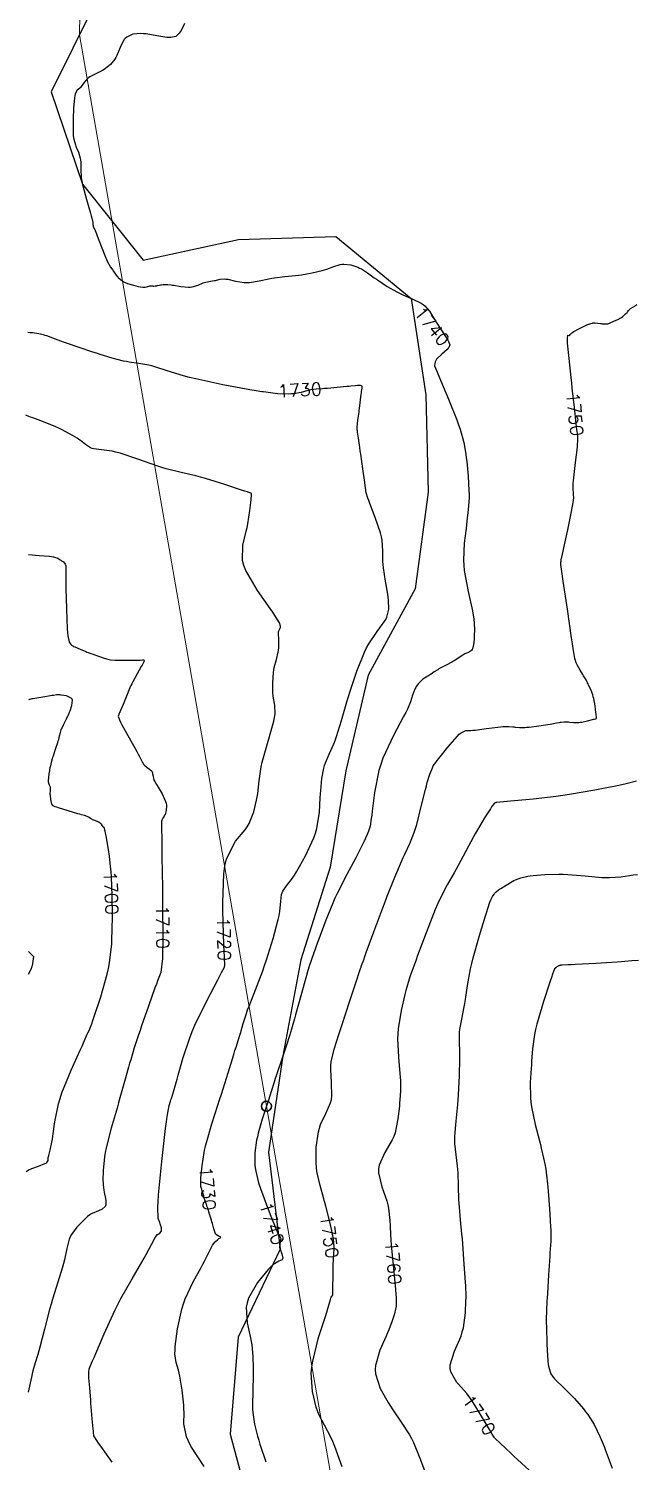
# Model space of a CAD drawing. Header units: metres. Extents: x 837477 to 838477, y 1189014 to 1191014.
# Drawn here: x 838021.5 to 838202.2, y 1190212.8 to 1190638.9 of the extents above; entities that cross this region are included whole.
import ezdxf

# ---------------------------------------------------------------- set-up
doc = ezdxf.new("R2010")
doc.units = ezdxf.units.M
doc.header["$LTSCALE"] = 0.3
doc.layers.add('COTAS 10', color=1, linetype='Continuous')
doc.layers.add('LINEA_DE_CEROS', color=61, linetype='Continuous')
doc.layers.add('Linea_Tendencia', color=51, linetype='Continuous', lineweight=20)
doc.layers.add('PTOBLIGADO', color=90, linetype='Continuous', lineweight=30)
doc.styles.get("Standard").update_dxf_attribs({"font": 'simplex.shx'})

msp = doc.modelspace()

# ---------------------------------------------------------------- linework, layer by layer
at = {"layer": 'COTAS 10'}
for points, elevation in [([(838067.854, 1190640.436), (838066.795, 1190638.417), (838066.509, 1190637.978), (838066.226, 1190637.592), (838065.229, 1190636.629), (838063.767, 1190636.28), (838063.191, 1190636.28), (838062.54, 1190636.322), (838059.573, 1190636.822), (838056.39, 1190637.362), (838055.603, 1190637.428), (838054.858, 1190637.459), (838052.509, 1190637.27), (838050.66, 1190636.41), (838050.231, 1190636.017), (838049.837, 1190635.558), (838048.711, 1190633.339), (838047.732, 1190630.946), (838047.429, 1190630.376), (838047.114, 1190629.846), (838045.863, 1190628.268), (838044.377, 1190627.042), (838043.914, 1190626.735), (838043.428, 1190626.442), (838041.485, 1190625.498), (838039.657, 1190624.566), (838039.245, 1190624.281), (838038.872, 1190623.983), (838037.864, 1190622.806), (838037.118, 1190621.705), (838036.911, 1190621.454), (838036.704, 1190621.227), (838035.952, 1190620.602), (838035.326, 1190619.504), (838035.197, 1190618.979), (838035.088, 1190618.357), (838034.855, 1190615.313), (838034.767, 1190612.151), (838034.749, 1190611.455), (838034.734, 1190610.838), (838034.703, 1190609.257), (838034.705, 1190608.277), (838034.711, 1190608.038), (838034.719, 1190607.814), (838034.767, 1190607.119), (838034.856, 1190606.479), (838034.889, 1190606.288), (838034.927, 1190606.091), (838035.094, 1190605.331), (838035.392, 1190604.359), (838035.512, 1190604.028), (838035.648, 1190603.67), (838036.274, 1190602.156), (838036.826, 1190600.376), (838036.915, 1190599.85), (838036.977, 1190599.311), (838036.97, 1190597.245), (838037.114, 1190594.536), (838037.27, 1190593.591), (838037.478, 1190592.561), (838038.649, 1190588.136), (838039.86, 1190584.05), (838040.092, 1190583.234), (838040.28, 1190582.555), (838040.584, 1190581.24), (838040.601, 1190580.858), (838040.606, 1190580.767), (838040.612, 1190580.682), (838040.637, 1190580.428), (838040.66, 1190580.254), (838040.666, 1190580.219), (838040.67, 1190580.189), (838040.68, 1190580.131), (838040.7, 1190580.078), (838040.711, 1190580.052), (838040.724, 1190580.02), (838040.788, 1190579.866), (838040.877, 1190579.672), (838040.906, 1190579.617), (838040.937, 1190579.56), (838041.063, 1190579.349), (838041.456, 1190578.427), (838041.655, 1190577.923), (838041.892, 1190577.311), (838043.076, 1190574.201), (838044.373, 1190570.936), (838044.682, 1190570.226), (838044.969, 1190569.6), (838045.824, 1190568.04), (838046.487, 1190567.096), (838046.652, 1190566.859), (838046.81, 1190566.632), (838047.315, 1190565.9), (838047.813, 1190565.254), (838047.966, 1190565.082), (838048.126, 1190564.912), (838048.758, 1190564.321), (838049.489, 1190563.795), (838049.711, 1190563.666), (838049.942, 1190563.544), (838050.847, 1190563.164), (838051.929, 1190562.826), (838052.27, 1190562.731), (838052.631, 1190562.635), (838054.085, 1190562.285), (838055.476, 1190562.057), (838055.797, 1190562.038), (838056.089, 1190562.039), (838056.914, 1190562.205), (838057.49, 1190562.422), (838057.626, 1190562.455), (838057.752, 1190562.477), (838058.122, 1190562.458), (838058.457, 1190562.395), (838058.561, 1190562.388), (838058.67, 1190562.385), (838059.104, 1190562.414), (838059.564, 1190562.484), (838059.689, 1190562.508), (838059.813, 1190562.533), (838060.253, 1190562.637), (838060.703, 1190562.737), (838060.833, 1190562.759), (838060.966, 1190562.779), (838061.468, 1190562.83), (838062, 1190562.854), (838062.153, 1190562.856), (838062.307, 1190562.857), (838062.884, 1190562.846), (838063.833, 1190562.739), (838064.221, 1190562.68), (838064.665, 1190562.608), (838066.722, 1190562.241), (838068.979, 1190562.03), (838069.547, 1190562.057), (838070.092, 1190562.119), (838071.856, 1190562.652), (838073.397, 1190563.301), (838073.8, 1190563.437), (838074.193, 1190563.554), (838075.53, 1190563.821), (838076.743, 1190563.996), (838077.059, 1190564.055), (838077.366, 1190564.119), (838078.401, 1190564.391), (838079.694, 1190564.492), (838080.163, 1190564.449), (838080.681, 1190564.376), (838082.951, 1190563.852), (838085.604, 1190563.419), (838086.363, 1190563.402), (838087.132, 1190563.429), (838089.994, 1190563.9), (838092.962, 1190564.562), (838093.796, 1190564.71), (838094.637, 1190564.842), (838097.719, 1190565.194), (838100.856, 1190565.517), (838101.731, 1190565.631), (838102.608, 1190565.756), (838105.798, 1190566.296), (838108.738, 1190566.961), (838109.458, 1190567.164), (838110.137, 1190567.376), (838112.25, 1190568.209), (838114.148, 1190568.818), (838114.692, 1190568.888), (838115.244, 1190568.915), (838117.303, 1190568.658), (838119.353, 1190567.967), (838119.898, 1190567.72), (838120.433, 1190567.45), (838122.288, 1190566.275), (838124.275, 1190564.854), (838124.894, 1190564.429), (838125.543, 1190563.989), (838128.137, 1190562.288), (838130.97, 1190560.627), (838131.771, 1190560.213), (838132.578, 1190559.819), (838134.572, 1190558.978), (838135.549, 1190558.564), (838138.179, 1190557.315), (838138.771, 1190556.924), (838139.303, 1190556.515), (838140.731, 1190554.876), (838141.926, 1190552.916), (838142.312, 1190552.304), (838142.72, 1190551.661), (838144.392, 1190549.09), (838145.869, 1190546.762), (838146.156, 1190546.273), (838146.389, 1190545.851), (838146.787, 1190544.888), (838146.442, 1190544.143), (838146.207, 1190543.859), (838145.91, 1190543.541), (838144.334, 1190542.109), (838142.808, 1190540.581), (838142.544, 1190540.201), (838142.348, 1190539.84), (838142.213, 1190538.694), (838143.037, 1190536.539), (838143.446, 1190535.542), (838143.933, 1190534.37), (838146.348, 1190528.694), (838148.828, 1190522.585), (838149.357, 1190521.14), (838149.817, 1190519.803), (838150.91, 1190515.867), (838151.502, 1190512.365), (838151.647, 1190511.301), (838151.784, 1190510.197), (838152.209, 1190505.867), (838152.438, 1190501.542), (838152.452, 1190500.439), (838152.443, 1190499.378), (838152.232, 1190495.89), (838151.824, 1190492.399), (838151.692, 1190491.336), (838151.552, 1190490.23), (838150.975, 1190485.89), (838150.777, 1190480.886), (838150.875, 1190479.362), (838151.04, 1190477.778), (838152.186, 1190471.558), (838153.438, 1190465.812), (838153.67, 1190464.526), (838153.851, 1190463.374), (838154.088, 1190460.316), (838153.992, 1190458.278), (838153.962, 1190457.768), (838153.932, 1190457.282), (838153.814, 1190455.723), (838153.5, 1190454.516), (838153.346, 1190454.252), (838153.162, 1190454.018), (838152.258, 1190453.425), (838151.165, 1190452.948), (838150.863, 1190452.787), (838150.561, 1190452.613), (838149.473, 1190451.88), (838148.22, 1190451.035), (838147.814, 1190450.79), (838147.383, 1190450.54), (838145.614, 1190449.601), (838143.896, 1190448.704), (838143.496, 1190448.48), (838143.13, 1190448.268), (838142.083, 1190447.593), (838141.215, 1190446.991), (838140.962, 1190446.824), (838140.702, 1190446.658), (838139.718, 1190446.06), (838138.748, 1190445.408), (838138.498, 1190445.208), (838138.256, 1190444.999), (838137.447, 1190444.174), (838136.759, 1190443.233), (838136.592, 1190442.95), (838136.436, 1190442.658), (838135.958, 1190441.525), (838135.572, 1190440.361), (838135.474, 1190440.05), (838135.379, 1190439.743), (838135.067, 1190438.675), (838134.111, 1190436.51), (838133.61, 1190435.512), (838133.006, 1190434.342), (838129.973, 1190428.675), (838126.855, 1190421.939), (838126.198, 1190420.094), (838125.63, 1190418.258), (838124.323, 1190411.7), (838123.681, 1190406.212), (838123.532, 1190405.05), (838123.395, 1190404.043), (838123.005, 1190401.7), (838122.557, 1190400.218), (838122.383, 1190399.754), (838122.188, 1190399.268), (838121.306, 1190397.318), (838119.882, 1190394.507), (838119.346, 1190393.477), (838118.748, 1190392.338), (838116.078, 1190387.318), (838113.253, 1190381.753), (838112.559, 1190380.271), (838111.902, 1190378.815), (838109.845, 1190373.767), (838108.181, 1190369.263), (838107.773, 1190368.15), (838107.386, 1190367.095), (838106.179, 1190363.767), (838104.956, 1190360.063), (838104.56, 1190358.771), (838104.14, 1190357.363), (838102.412, 1190351.317), (838100.84, 1190345.646), (838100.516, 1190344.475), (838100.241, 1190343.477), (838099.652, 1190341.317), (838099.06, 1190339.38), (838098.783, 1190338.524), (838098.457, 1190337.529), (838096.873, 1190332.779), (838095.211, 1190327.805), (838094.836, 1190326.668), (838094.498, 1190325.636), (838093.584, 1190322.779), (838092.77, 1190320.197), (838092.494, 1190319.339), (838092.197, 1190318.419), (838090.941, 1190314.578), (838089.758, 1190310.461), (838089.507, 1190309.367), (838089.288, 1190308.293), (838088.774, 1190304.578), (838088.763, 1190301.034), (838088.861, 1190300.067), (838089.004, 1190299.106), (838089.885, 1190295.689), (838090.482, 1190294.009), (838091.159, 1190292.102), (838091.548, 1190291.034), (838091.953, 1190289.933), (838093.551, 1190285.689), (838094.967, 1190282.069), (838095.258, 1190281.362), (838095.506, 1190280.783), (838096.037, 1190279.76), (838096.244, 1190279.572), (838096.288, 1190279.52), (838096.326, 1190279.468), (838096.415, 1190279.28), (838096.447, 1190279.064), (838096.45, 1190278.995), (838096.45, 1190278.921), (838096.426, 1190278.618), (838096.358, 1190278.225), (838096.329, 1190278.095), (838096.297, 1190277.955), (838096.146, 1190277.371), (838096.132, 1190276.548), (838096.186, 1190276.257), (838096.266, 1190275.938), (838096.275, 1190275.914), (838096.762, 1190274.561), (838097.029, 1190273.27), (838096.963, 1190273.006), (838096.837, 1190272.782), (838095.879, 1190272.314), (838094.085, 1190271.225), (838093.433, 1190270.612), (838092.713, 1190269.862), (838089.548, 1190266.026), (838086.881, 1190261.309), (838086.474, 1190260.003), (838086.211, 1190258.698), (838086.459, 1190253.987), (838087.445, 1190249.588), (838087.647, 1190248.48), (838087.819, 1190247.42), (838088.184, 1190243.987), (838088.272, 1190240.542), (838088.269, 1190239.474), (838088.255, 1190238.356), (838088.106, 1190233.909), (838088.05, 1190229.473), (838088.095, 1190228.363), (838088.165, 1190227.305), (838088.638, 1190223.909), (838089.546, 1190220.33), (838089.892, 1190219.156), (838090.278, 1190217.903), (838092.013, 1190212.716)], 1740), ([(838114.717, 1190211.176), (838112.513, 1190217.279), (838111.935, 1190218.683), (838111.371, 1190219.963), (838109.449, 1190223.555), (838107.784, 1190226.782), (838107.381, 1190227.833), (838107.005, 1190228.951), (838105.856, 1190233.555), (838105.545, 1190239.089), (838105.695, 1190240.793), (838105.949, 1190242.572), (838107.719, 1190249.619), (838109.73, 1190255.876), (838110.135, 1190257.157), (838110.474, 1190258.243), (838111.15, 1190260.534), (838111.383, 1190261.375), (838111.442, 1190261.546), (838111.499, 1190261.691), (838111.688, 1190261.99), (838111.83, 1190262.093), (838111.859, 1190262.114), (838111.883, 1190262.132), (838111.928, 1190262.169), (838111.938, 1190262.213), (838111.939, 1190262.235), (838111.94, 1190262.262), (838111.936, 1190262.394), (838111.941, 1190263.353), (838111.948, 1190263.9), (838111.957, 1190264.571), (838112.006, 1190268.011), (838112.084, 1190271.618), (838112.11, 1190272.394), (838112.139, 1190273.072), (838112.263, 1190274.717), (838112.342, 1190275.838), (838112.343, 1190276.186), (838112.335, 1190276.551), (838112.232, 1190278.005), (838111.921, 1190280.003), (838111.783, 1190280.711), (838111.621, 1190281.485), (838110.85, 1190284.838), (838109.874, 1190288.676), (838109.584, 1190289.757), (838109.401, 1190290.427), (838109.286, 1190290.845), (838108.137, 1190294.838), (838107.232, 1190299.052), (838107.087, 1190300.28), (838106.989, 1190301.534), (838107.017, 1190306.282), (838107.655, 1190310.808), (838107.94, 1190311.923), (838108.274, 1190312.977), (838109.871, 1190316.282), (838111.288, 1190319.451), (838111.508, 1190320.419), (838111.652, 1190321.427), (838111.547, 1190325.395), (838111.302, 1190329.498), (838111.358, 1190330.592), (838111.467, 1190331.667), (838112.305, 1190335.395), (838113.734, 1190339.744), (838114.215, 1190341.21), (838114.733, 1190342.79), (838116.911, 1190349.446), (838118.886, 1190355.48), (838119.276, 1190356.669), (838119.598, 1190357.648), (838120.195, 1190359.446), (838120.335, 1190359.842), (838120.369, 1190359.939), (838120.402, 1190360.03), (838120.504, 1190360.31), (838121.118, 1190361.991), (838121.473, 1190362.965), (838121.908, 1190364.159), (838124.147, 1190370.31), (838126.791, 1190377.423), (838127.481, 1190379.225), (838128.153, 1190380.954), (838130.428, 1190386.59), (838132.416, 1190391.263), (838132.907, 1190392.385), (838133.372, 1190393.432), (838134.84, 1190396.59), (838136.154, 1190399.895), (838136.522, 1190401.034), (838136.893, 1190402.27), (838138.25, 1190407.545), (838139.476, 1190412.616), (838139.764, 1190413.724), (838140.03, 1190414.703), (838140.806, 1190417.17), (838141.346, 1190418.54), (838141.462, 1190418.828), (838141.564, 1190419.076), (838141.816, 1190419.641), (838142.578, 1190420.683), (838143.002, 1190421.231), (838143.519, 1190421.891), (838146.157, 1190425.216), (838148.943, 1190428.45), (838149.554, 1190429.054), (838150.095, 1190429.531), (838151.469, 1190430.202), (838152.977, 1190430.193), (838153.602, 1190430.241), (838154.318, 1190430.312), (838157.653, 1190430.752), (838161.052, 1190431.202), (838161.808, 1190431.279), (838162.483, 1190431.336), (838164.25, 1190431.368), (838165.495, 1190431.266), (838165.841, 1190431.238), (838166.188, 1190431.209), (838167.445, 1190431.108), (838169.09, 1190431.117), (838169.681, 1190431.159), (838170.33, 1190431.218), (838173.166, 1190431.571), (838175.935, 1190431.986), (838176.542, 1190432.084), (838177.08, 1190432.174), (838178.449, 1190432.436), (838179.363, 1190432.612), (838179.614, 1190432.648), (838179.865, 1190432.678), (838180.765, 1190432.737), (838181.754, 1190432.731), (838182.061, 1190432.718), (838182.383, 1190432.702), (838183.664, 1190432.604), (838185.119, 1190432.595), (838185.55, 1190432.634), (838185.993, 1190432.691), (838187.697, 1190433.047), (838189.161, 1190433.435), (838189.453, 1190433.513), (838189.696, 1190433.578), (838190.165, 1190433.705), (838190.29, 1190433.761), (838190.316, 1190433.781), (838190.338, 1190433.804), (838190.388, 1190433.903), (838190.402, 1190434.021), (838190.403, 1190434.056), (838190.401, 1190434.091), (838190.382, 1190434.224), (838190.292, 1190434.807), (838190.246, 1190435.125), (838190.191, 1190435.512), (838189.918, 1190437.475), (838189.521, 1190439.693), (838189.388, 1190440.241), (838189.245, 1190440.759), (838188.647, 1190442.389), (838188.029, 1190443.703), (838187.873, 1190444.023), (838187.725, 1190444.323), (838187.244, 1190445.248), (838186.709, 1190446.178), (838186.526, 1190446.482), (838186.327, 1190446.806), (838185.482, 1190448.144), (838184.671, 1190449.562), (838184.494, 1190449.936), (838184.338, 1190450.302), (838183.943, 1190451.556), (838183.44, 1190454.546), (838183.215, 1190456.006), (838182.954, 1190457.74), (838181.7, 1190466.288), (838180.496, 1190474.613), (838180.08, 1190477.493), (838179.781, 1190479.566), (838179.775, 1190479.623), (838179.773, 1190479.636), (838179.772, 1190479.649), (838179.767, 1190479.687), (838179.764, 1190479.719), (838179.764, 1190479.735), (838179.765, 1190479.764), (838179.767, 1190479.79), (838179.767, 1190479.797), (838179.768, 1190479.803), (838179.769, 1190479.824), (838179.767, 1190479.852), (838179.765, 1190479.862), (838179.763, 1190479.873), (838179.752, 1190479.925), (838179.743, 1190479.99), (838179.742, 1190480.01), (838179.743, 1190480.032), (838179.75, 1190480.117), (838179.778, 1190480.294), (838179.791, 1190480.373), (838179.807, 1190480.465), (838179.883, 1190480.907), (838180.235, 1190482.603), (838180.425, 1190483.487), (838180.654, 1190484.55), (838181.816, 1190489.884), (838182.955, 1190495.304), (838183.171, 1190496.422), (838183.344, 1190497.373), (838183.606, 1190499.426), (838183.563, 1190500.389), (838183.543, 1190500.654), (838183.519, 1190500.917), (838183.404, 1190501.861), (838183.431, 1190503.67), (838183.497, 1190504.479), (838183.589, 1190505.421), (838184.133, 1190509.937), (838184.667, 1190514.433), (838184.753, 1190515.363), (838184.811, 1190516.156), (838184.799, 1190517.883), (838184.527, 1190519.681), (838184.422, 1190520.519), (838184.304, 1190521.505), (838183.771, 1190526.294), (838183.154, 1190532.029), (838182.983, 1190533.611), (838182.827, 1190535.052), (838182.812, 1190535.19), (838182.196, 1190540.874), (838181.772, 1190545.38), (838181.723, 1190546.217), (838181.703, 1190546.876), (838181.875, 1190547.774), (838182.192, 1190547.638), (838182.263, 1190547.646), (838182.327, 1190547.673), (838182.497, 1190547.933), (838183.006, 1190548.45), (838183.283, 1190548.639), (838183.619, 1190548.847), (838185.324, 1190549.766), (838187.106, 1190550.632), (838187.489, 1190550.808), (838187.825, 1190550.956), (838188.643, 1190551.257), (838189.076, 1190551.359), (838189.169, 1190551.381), (838189.25, 1190551.401), (838189.447, 1190551.448), (838189.72, 1190551.452), (838189.85, 1190551.444), (838190.003, 1190551.433), (838190.749, 1190551.357), (838191.502, 1190551.269), (838191.658, 1190551.248), (838191.792, 1190551.23), (838192.09, 1190551.178), (838192.309, 1190551.144), (838192.393, 1190551.135), (838192.488, 1190551.128), (838192.919, 1190551.106), (838193.324, 1190551.095), (838193.403, 1190551.095), (838193.467, 1190551.096), (838193.582, 1190551.107), (838193.613, 1190551.123), (838193.625, 1190551.127), (838193.639, 1190551.131), (838193.702, 1190551.141), (838194.028, 1190551.264), (838194.208, 1190551.338), (838194.428, 1190551.431), (838195.543, 1190551.909), (838196.725, 1190552.442), (838196.985, 1190552.568), (838197.217, 1190552.685), (838197.813, 1190553.03), (838198.24, 1190553.361), (838198.366, 1190553.47), (838198.495, 1190553.586), (838198.988, 1190554.066), (838199.442, 1190554.549), (838199.547, 1190554.667), (838199.642, 1190554.779), (838199.912, 1190555.125), (838200.237, 1190555.46), (838200.368, 1190555.564), (838200.517, 1190555.674), (838201.201, 1190556.11), (838201.859, 1190556.508), (838201.99, 1190556.593), (838202.1, 1190556.666), (838202.316, 1190556.84)], 1750), ([(838073.674, 1190211.261), (838069.735, 1190217.373), (838069.003, 1190218.807), (838068.427, 1190220.129), (838067.642, 1190223.968), (838067.702, 1190227.393), (838067.658, 1190228.453), (838067.589, 1190229.561), (838067.118, 1190233.968), (838066.462, 1190238.11), (838066.275, 1190239.052), (838066.087, 1190239.903), (838065.387, 1190242.238), (838065.002, 1190244.837), (838065.013, 1190245.856), (838065.073, 1190247.005), (838065.713, 1190252.238), (838067.031, 1190258.081), (838067.519, 1190259.616), (838068.06, 1190261.114), (838070.458, 1190266.225), (838072.817, 1190270.496), (838073.333, 1190271.466), (838073.79, 1190272.342), (838074.945, 1190274.737), (838075.727, 1190276.345), (838075.949, 1190276.725), (838076.173, 1190277.077), (838076.999, 1190278.116), (838077.74, 1190278.823), (838077.91, 1190278.967), (838078.065, 1190279.088), (838078.498, 1190279.336), (838078.616, 1190279.464), (838078.573, 1190279.51), (838078.496, 1190279.559), (838077.944, 1190279.776), (838077.26, 1190280.263), (838077.1, 1190280.484), (838076.952, 1190280.743), (838076.526, 1190281.986), (838076.13, 1190283.556), (838076.002, 1190284.021), (838075.866, 1190284.499), (838075.477, 1190285.775), (838075.306, 1190286.332), (838074.741, 1190288.078), (838074.601, 1190288.5), (838074.469, 1190288.896), (838074.054, 1190290.106), (838073.708, 1190291.132), (838073.619, 1190291.411), (838073.534, 1190291.688), (838073.251, 1190292.673), (838073.006, 1190293.549), (838072.944, 1190293.757), (838072.884, 1190293.95), (838072.689, 1190294.524), (838072.64, 1190295.764), (838072.673, 1190296.377), (838072.725, 1190297.107), (838073.079, 1190300.718), (838073.719, 1190304.694), (838073.814, 1190305.285), (838074.107, 1190306.619), (838074.437, 1190307.982), (838075.952, 1190313.151), (838077.767, 1190318.741), (838078.286, 1190320.369), (838078.813, 1190322.032), (838080.778, 1190328.325), (838082.484, 1190333.825), (838082.848, 1190334.988), (838083.164, 1190335.994), (838083.914, 1190338.325), (838084.392, 1190339.847), (838084.538, 1190340.342), (838084.689, 1190340.87), (838085.283, 1190343.044), (838086.226, 1190346.028), (838086.598, 1190347.067), (838087.018, 1190348.197), (838088.932, 1190353.044), (838091.09, 1190358.695), (838091.663, 1190360.331), (838092.226, 1190361.999), (838094.17, 1190368.282), (838095.662, 1190373.929), (838095.94, 1190375.197), (838096.159, 1190376.336), (838096.463, 1190379.379), (838096.679, 1190381.43), (838096.843, 1190381.944), (838097.052, 1190382.434), (838098.182, 1190384.009), (838099.911, 1190386.239), (838100.497, 1190387.142), (838101.13, 1190388.169), (838103.806, 1190392.912), (838106.253, 1190398.276), (838106.742, 1190399.696), (838107.148, 1190401.087), (838107.935, 1190405.871), (838108.209, 1190410.202), (838108.292, 1190411.307), (838108.378, 1190412.371), (838108.717, 1190415.871), (838109.27, 1190418.955), (838109.491, 1190419.756), (838109.742, 1190420.534), (838110.894, 1190423.153), (838112.268, 1190426.189), (838112.658, 1190427.229), (838113.052, 1190428.357), (838114.513, 1190433.153), (838116.125, 1190438.674), (838116.615, 1190440.258), (838117.124, 1190441.867), (838119.117, 1190447.88), (838121.329, 1190453.436), (838121.975, 1190454.756), (838122.635, 1190455.983), (838125.141, 1190459.624), (838127.251, 1190462.491), (838127.662, 1190463.229), (838127.997, 1190463.942), (838128.583, 1190466.317), (838128.496, 1190468.931), (838128.408, 1190469.795), (838128.291, 1190470.721), (838127.638, 1190474.573), (838127.006, 1190478.535), (838126.903, 1190479.53), (838126.832, 1190480.481), (838126.833, 1190483.547), (838126.611, 1190486.77), (838126.399, 1190487.82), (838126.122, 1190488.939), (838124.576, 1190493.547), (838122.966, 1190497.745), (838122.648, 1190498.605), (838122.386, 1190499.333), (838121.9, 1190500.871), (838121.667, 1190502.379), (838121.564, 1190503.089), (838121.444, 1190503.925), (838120.871, 1190507.999), (838120.256, 1190512.378), (838120.109, 1190513.407), (838119.973, 1190514.355), (838119.565, 1190517.117), (838119.296, 1190518.941), (838119.247, 1190519.299), (838119.209, 1190519.593), (838119.164, 1190520.124), (838119.184, 1190520.269), (838119.187, 1190520.32), (838119.19, 1190520.375), (838119.191, 1190520.614), (838119.233, 1190521.15), (838119.262, 1190521.393), (838119.297, 1190521.677), (838119.486, 1190523.044), (838119.729, 1190524.825), (838119.798, 1190525.37), (838119.869, 1190525.937), (838120.376, 1190530.21), (838120.432, 1190530.65), (838120.483, 1190531.036), (838120.627, 1190531.983), (838120.622, 1190532.472), (838120.579, 1190532.569), (838120.518, 1190532.65), (838120.149, 1190532.804), (838119.608, 1190532.822), (838119.438, 1190532.816), (838119.259, 1190532.806), (838118.544, 1190532.733), (838117.26, 1190532.588), (838116.723, 1190532.533), (838116.107, 1190532.471), (838113.229, 1190532.195), (838110.338, 1190531.931), (838110.214, 1190531.919), (838109.512, 1190531.858), (838108.868, 1190531.803), (838107.022, 1190531.659), (838105.446, 1190531.46), (838104.972, 1190531.369), (838104.482, 1190531.264), (838102.573, 1190530.757), (838100.257, 1190530.328), (838099.509, 1190530.271), (838098.715, 1190530.242), (838095.462, 1190530.36), (838091.367, 1190530.88), (838090.815, 1190530.949), (838089.142, 1190531.216), (838087.301, 1190531.528), (838079.256, 1190533.029), (838071.154, 1190534.754), (838069.277, 1190535.206), (838067.56, 1190535.648), (838062.68, 1190537.154), (838059.057, 1190538.359), (838058.131, 1190538.612), (838057.239, 1190538.829), (838054.295, 1190539.322), (838051.419, 1190539.73), (838050.568, 1190539.894), (838049.695, 1190540.08), (838046.344, 1190540.939), (838042.704, 1190542.033), (838041.648, 1190542.368), (838040.57, 1190542.717), (838036.502, 1190544.093), (838032.742, 1190545.418), (838031.858, 1190545.735), (838031.043, 1190546.03), (838028.666, 1190546.915), (838026.851, 1190547.565), (838026.389, 1190547.712), (838025.945, 1190547.845), (838024.49, 1190548.204), (838022.657, 1190548.433), (838021.974, 1190548.484), (838021.216, 1190548.53)], 1730), ([(838046.295, 1190212.611), (838042.908, 1190217.328), (838042.258, 1190218.256), (838041.733, 1190219.02), (838040.878, 1190220.413), (838040.782, 1190221.377), (838040.736, 1190221.87), (838040.681, 1190222.461), (838040.413, 1190225.413), (838040.098, 1190229.014), (838040.014, 1190230.014), (838039.931, 1190231.015), (838039.642, 1190234.642), (838039.428, 1190237.621), (838039.392, 1190238.214), (838039.367, 1190238.705), (838039.357, 1190239.642), (838039.447, 1190239.988), (838039.483, 1190240.106), (838039.524, 1190240.235), (838039.715, 1190240.782), (838040.503, 1190242.687), (838040.92, 1190243.672), (838041.425, 1190244.856), (838043.966, 1190250.782), (838047.123, 1190257.682), (838048.015, 1190259.48), (838048.915, 1190261.23), (838052.228, 1190267.14), (838055.167, 1190272.095), (838055.831, 1190273.241), (838056.43, 1190274.29), (838058.052, 1190277.266), (838059.03, 1190279.147), (838059.223, 1190279.506), (838059.383, 1190279.796), (838059.681, 1190280.257), (838059.857, 1190280.327), (838059.94, 1190280.369), (838060.038, 1190280.422), (838060.515, 1190280.693), (838060.929, 1190281.136), (838060.988, 1190281.296), (838061.022, 1190281.472), (838060.944, 1190282.246), (838060.658, 1190283.209), (838060.561, 1190283.504), (838060.457, 1190283.813), (838060.018, 1190285.034), (838059.885, 1190288.423), (838059.974, 1190290.099), (838060.116, 1190292.094), (838061.085, 1190301.962), (838062.219, 1190311.788), (838062.466, 1190313.757), (838062.684, 1190315.399), (838063.231, 1190318.613), (838063.645, 1190319.896), (838063.78, 1190320.32), (838063.923, 1190320.775), (838064.512, 1190322.668), (838065.337, 1190325.473), (838065.629, 1190326.502), (838065.948, 1190327.641), (838067.332, 1190332.668), (838069.377, 1190338.79), (838070.114, 1190340.619), (838070.925, 1190342.506), (838074.471, 1190349.807), (838077.723, 1190356.013), (838078.349, 1190357.211), (838078.856, 1190358.182), (838079.698, 1190359.807), (838079.75, 1190359.965), (838079.76, 1190360.01), (838079.768, 1190360.057), (838079.778, 1190360.235), (838079.688, 1190362.869), (838079.632, 1190364.465), (838079.562, 1190366.436), (838079.199, 1190376.684), (838079.263, 1190378.959), (838079.502, 1190387.56), (838079.852, 1190389.927), (838080.318, 1190392.014), (838082.961, 1190397.227), (838085.873, 1190400.629), (838086.507, 1190401.575), (838087.067, 1190402.523), (838088.469, 1190405.959), (838089.265, 1190409.471), (838089.443, 1190410.466), (838089.602, 1190411.471), (838090.026, 1190415.181), (838090.657, 1190419.401), (838090.947, 1190420.727), (838091.287, 1190422.122), (838092.935, 1190427.728), (838094.409, 1190432.944), (838094.641, 1190434.092), (838094.796, 1190435.112), (838094.717, 1190437.728), (838094.269, 1190439.821), (838094.191, 1190440.511), (838094.133, 1190441.249), (838094.091, 1190444.315), (838094.309, 1190447.447), (838094.415, 1190448.226), (838094.542, 1190448.967), (838095.164, 1190451.328), (838095.729, 1190453.501), (838095.819, 1190454.124), (838095.88, 1190454.757), (838095.862, 1190457.119), (838095.781, 1190459.102), (838095.803, 1190459.495), (838095.845, 1190459.821), (838096.154, 1190460.438), (838096.403, 1190460.816), (838096.406, 1190460.993), (838096.38, 1190461.2), (838096.049, 1190462.206), (838094.734, 1190464.423), (838094.088, 1190465.394), (838093.32, 1190466.52), (838089.527, 1190471.874), (838086.068, 1190477.807), (838085.51, 1190479.297), (838085.124, 1190480.722), (838085.175, 1190485.315), (838086.216, 1190489.425), (838086.455, 1190490.545), (838086.672, 1190491.656), (838087.278, 1190495.602), (838087.64, 1190498.747), (838087.704, 1190499.354), (838087.752, 1190499.846), (838087.795, 1190500.666), (838086.536, 1190501.124), (838085.762, 1190501.386), (838084.805, 1190501.707), (838079.817, 1190503.358), (838074.057, 1190505.149), (838072.614, 1190505.558), (838071.237, 1190505.93), (838066.812, 1190506.959), (838062.415, 1190508.033), (838061.056, 1190508.432), (838059.635, 1190508.875), (838053.992, 1190510.844), (838048.65, 1190512.656), (838047.419, 1190513), (838046.296, 1190513.276), (838043.137, 1190513.704), (838040.91, 1190513.923), (838040.374, 1190514.067), (838039.874, 1190514.248), (838038.36, 1190515.201), (838036.89, 1190516.409), (838036.417, 1190516.75), (838035.915, 1190517.094), (838033.867, 1190518.36), (838031.292, 1190519.692), (838030.459, 1190520.078), (838029.573, 1190520.471), (838025.941, 1190521.953), (838022.71, 1190523.19), (838022.077, 1190523.429), (838021.558, 1190523.624), (838020.629, 1190523.953)], 1720), ([(838021.454, 1190482.553), (838024.586, 1190482.207), (838027.626, 1190482.039), (838028.272, 1190481.961), (838028.833, 1190481.869), (838030.155, 1190481.423), (838030.889, 1190480.926), (838031.08, 1190480.801), (838031.266, 1190480.683), (838031.891, 1190480.306), (838032.353, 1190479.694), (838032.435, 1190479.429), (838032.498, 1190479.121), (838032.562, 1190477.663), (838032.547, 1190474.872), (838032.56, 1190473.725), (838032.58, 1190472.416), (838032.715, 1190466.334), (838032.954, 1190460.472), (838033.039, 1190459.301), (838033.133, 1190458.326), (838033.544, 1190456.438), (838033.927, 1190455.934), (838034.004, 1190455.831), (838034.069, 1190455.745), (838034.195, 1190455.567), (838034.618, 1190455.337), (838034.869, 1190455.218), (838035.178, 1190455.075), (838036.779, 1190454.358), (838038.466, 1190453.634), (838038.831, 1190453.487), (838039.15, 1190453.362), (838039.932, 1190453.103), (838040.629, 1190452.895), (838040.895, 1190452.803), (838041.193, 1190452.696), (838042.533, 1190452.185), (838043.971, 1190451.667), (838044.331, 1190451.555), (838044.674, 1190451.457), (838045.776, 1190451.218), (838047.201, 1190451.108), (838047.748, 1190451.09), (838048.361, 1190451.079), (838051.124, 1190451.088), (838053.714, 1190451.127), (838054.217, 1190451.135), (838054.628, 1190451.142), (838055.339, 1190451.157), (838055.433, 1190451.164), (838055.455, 1190451.165), (838055.475, 1190451.167), (838055.533, 1190451.17), (838055.579, 1190451.172), (838055.605, 1190451.172), (838055.653, 1190451.17), (838055.7, 1190451.154), (838055.712, 1190451.145), (838055.725, 1190451.134), (838055.769, 1190451.077), (838055.807, 1190451.022), (838055.817, 1190451.012), (838055.825, 1190451.003), (838055.852, 1190450.992), (838055.862, 1190450.976), (838055.861, 1190450.964), (838055.857, 1190450.949), (838055.83, 1190450.869), (838055.792, 1190450.766), (838055.783, 1190450.736), (838055.774, 1190450.705), (838055.744, 1190450.592), (838055.423, 1190449.97), (838055.231, 1190449.62), (838054.993, 1190449.192), (838053.759, 1190447.003), (838052.453, 1190444.623), (838052.169, 1190444.075), (838051.92, 1190443.575), (838051.301, 1190442.171), (838050.796, 1190440.862), (838050.618, 1190440.422), (838050.424, 1190439.949), (838049.585, 1190437.96), (838048.815, 1190436.164), (838048.665, 1190435.813), (838048.542, 1190435.524), (838048.324, 1190435.005), (838048.263, 1190434.861), (838048.239, 1190434.809), (838048.212, 1190434.751), (838048.087, 1190434.496), (838048.504, 1190433.317), (838048.818, 1190432.676), (838049.218, 1190431.9), (838051.382, 1190427.96), (838053.635, 1190423.939), (838054.091, 1190423.111), (838054.475, 1190422.407), (838055.258, 1190420.897), (838055.668, 1190420.207), (838055.817, 1190420.02), (838055.981, 1190419.835), (838056.701, 1190419.183), (838057.384, 1190418.652), (838057.525, 1190418.544), (838057.645, 1190418.452), (838057.902, 1190418.258), (838058.019, 1190418.153), (838058.051, 1190418.118), (838058.082, 1190418.079), (838058.191, 1190417.916), (838058.297, 1190417.602), (838058.327, 1190417.469), (838058.357, 1190417.315), (838058.465, 1190416.59), (838058.614, 1190415.821), (838058.669, 1190415.639), (838058.731, 1190415.471), (838059.004, 1190414.975), (838059.523, 1190414.167), (838059.74, 1190413.802), (838059.988, 1190413.376), (838061.146, 1190411.325), (838062.17, 1190409.083), (838062.334, 1190408.536), (838062.446, 1190408.021), (838062.418, 1190406.43), (838062.041, 1190405.237), (838061.933, 1190404.973), (838061.824, 1190404.739), (838061.416, 1190404.133), (838061.092, 1190403.493), (838061.034, 1190403.237), (838060.991, 1190402.946), (838060.954, 1190401.61), (838061.042, 1190397.319), (838061.077, 1190395.165), (838061.117, 1190392.591), (838061.251, 1190383.495), (838061.304, 1190379.81), (838061.359, 1190367.053), (838061.316, 1190364.497), (838061.247, 1190362.362), (838060.792, 1190358.176), (838059.85, 1190355.774), (838059.475, 1190354.764), (838059.051, 1190353.605), (838057.109, 1190348.176), (838055.087, 1190342.382), (838054.613, 1190340.993), (838054.176, 1190339.698), (838052.906, 1190335.797), (838051.834, 1190332.262), (838051.521, 1190331.196), (838051.201, 1190330.093), (838049.987, 1190325.797), (838048.619, 1190320.899), (838048.201, 1190319.416), (838047.766, 1190317.877), (838046.055, 1190311.865), (838044.572, 1190306.066), (838044.281, 1190304.663), (838044.042, 1190303.347), (838043.611, 1190299.327), (838043.585, 1190296.331), (838043.602, 1190295.662), (838043.629, 1190295.062), (838043.814, 1190293.474), (838044.065, 1190292.297), (838044.134, 1190291.957), (838044.203, 1190291.61), (838044.451, 1190290.304), (838044.431, 1190289.11), (838044.332, 1190288.832), (838044.191, 1190288.579), (838043.344, 1190287.856), (838042.288, 1190287.343), (838042.016, 1190287.221), (838041.752, 1190287.108), (838040.874, 1190286.771), (838040.085, 1190286.426), (838039.878, 1190286.307), (838039.676, 1190286.178), (838038.988, 1190285.628), (838038.099, 1190284.762), (838037.77, 1190284.434), (838037.406, 1190284.067), (838035.792, 1190282.421), (838034.213, 1190280.299), (838033.87, 1190279.631), (838033.569, 1190278.929), (838032.821, 1190276.104), (838032.122, 1190272.715), (838031.85, 1190271.657), (838031.545, 1190270.547), (838030.162, 1190266.104), (838028.572, 1190261.048), (838028.137, 1190259.551), (838027.703, 1190258.011), (838026.155, 1190252.098), (838024.803, 1190246.799), (838024.494, 1190245.646), (838024.213, 1190244.63), (838023.43, 1190242.098), (838022.744, 1190239.769), (838022.524, 1190238.882), (838022.289, 1190237.889), (838021.333, 1190233.43)], 1710), ([(838020.718, 1190299.004), (838021.631, 1190299.568), (838022.007, 1190299.741), (838022.437, 1190299.921), (838024.436, 1190300.633), (838026.305, 1190301.358), (838026.652, 1190301.545), (838026.926, 1190301.727), (838027.299, 1190302.339), (838027.32, 1190303.152), (838027.371, 1190303.461), (838027.442, 1190303.807), (838027.859, 1190305.358), (838028.403, 1190307.744), (838028.553, 1190308.616), (838028.702, 1190309.579), (838029.24, 1190313.821), (838030.316, 1190319.119), (838030.806, 1190320.749), (838031.378, 1190322.448), (838034.135, 1190329.173), (838036.829, 1190335.078), (838037.362, 1190336.26), (838037.802, 1190337.246), (838038.619, 1190339.173), (838038.875, 1190339.844), (838038.961, 1190340.037), (838039.054, 1190340.235), (838039.445, 1190340.976), (838040.244, 1190342.975), (838040.595, 1190343.964), (838041.001, 1190345.143), (838042.933, 1190350.976), (838044.83, 1190357.694), (838045.213, 1190359.431), (838045.535, 1190361.114), (838046.185, 1190366.748), (838046.365, 1190372.148), (838046.39, 1190373.684), (838046.391, 1190373.785), (838046.404, 1190375.237), (838046.366, 1190380.996), (838046.123, 1190386.69), (838046.008, 1190388.204), (838045.873, 1190389.69), (838045.478, 1190392.763), (838045.212, 1190394.829), (838044.532, 1190398.837), (838044.386, 1190399.611), (838044.257, 1190400.238), (838043.941, 1190401.288), (838043.742, 1190401.432), (838043.687, 1190401.489), (838043.633, 1190401.553), (838043.436, 1190401.843), (838043.233, 1190402.15), (838043.174, 1190402.225), (838043.114, 1190402.295), (838042.888, 1190402.512), (838042.653, 1190402.688), (838042.587, 1190402.733), (838042.52, 1190402.776), (838042.278, 1190402.919), (838042.032, 1190403.047), (838041.964, 1190403.082), (838041.895, 1190403.115), (838041.647, 1190403.231), (838041.374, 1190403.342), (838041.29, 1190403.372), (838041.202, 1190403.402), (838040.853, 1190403.509), (838040.477, 1190403.654), (838040.372, 1190403.708), (838040.266, 1190403.769), (838039.881, 1190404.038), (838039.498, 1190404.316), (838039.394, 1190404.382), (838039.291, 1190404.443), (838038.926, 1190404.623), (838038.581, 1190404.753), (838038.491, 1190404.782), (838038.402, 1190404.808), (838038.1, 1190404.877), (838037.181, 1190405.121), (838036.704, 1190405.257), (838036.13, 1190405.422), (838033.253, 1190406.269), (838030.395, 1190407.155), (838029.834, 1190407.345), (838029.372, 1190407.513), (838028.536, 1190407.919), (838028.349, 1190408.348), (838028.298, 1190408.529), (838028.246, 1190408.737), (838028.061, 1190409.712), (838027.931, 1190410.817), (838027.914, 1190411.107), (838027.905, 1190411.389), (838027.944, 1190412.349), (838027.959, 1190413.15), (838027.935, 1190413.332), (838027.899, 1190413.497), (838027.667, 1190413.949), (838027.455, 1190414.538), (838027.432, 1190414.79), (838027.423, 1190415.08), (838027.516, 1190416.447), (838027.695, 1190417.849), (838027.741, 1190418.162), (838027.784, 1190418.441), (838027.926, 1190419.176), (838028.061, 1190419.743), (838028.1, 1190419.916), (838028.139, 1190420.096), (838028.29, 1190420.805), (838028.571, 1190421.854), (838028.694, 1190422.248), (838028.836, 1190422.688), (838029.509, 1190424.649), (838030.172, 1190426.622), (838030.307, 1190427.069), (838030.421, 1190427.472), (838030.658, 1190428.569), (838030.915, 1190429.596), (838031.042, 1190429.956), (838031.193, 1190430.348), (838031.94, 1190432.036), (838032.7, 1190433.618), (838032.859, 1190433.943), (838032.997, 1190434.218), (838033.307, 1190434.806), (838033.569, 1190435.393), (838033.675, 1190435.669), (838033.797, 1190435.995), (838034.358, 1190437.578), (838034.514, 1190439.18), (838034.38, 1190439.517), (838034.169, 1190439.808), (838032.767, 1190440.473), (838031.152, 1190440.743), (838030.807, 1190440.786), (838030.505, 1190440.814), (838029.785, 1190440.798), (838028.893, 1190440.625), (838028.483, 1190440.554), (838028.003, 1190440.473), (838025.681, 1190440.099), (838023.337, 1190439.718), (838022.843, 1190439.633), (838022.416, 1190439.556), (838021.431, 1190439.353)], 1700), ([(838202.299, 1190415.127), (838199.156, 1190414.329), (838197.892, 1190414.05), (838196.457, 1190413.744), (838189.854, 1190412.427), (838182.346, 1190411.121), (838180.341, 1190410.822), (838178.369, 1190410.551), (838171.512, 1190409.796), (838165.957, 1190409.309), (838164.805, 1190409.206), (838163.821, 1190409.116), (838161.66, 1190408.907), (838160.759, 1190408.789), (838160.568, 1190408.756), (838160.403, 1190408.723), (838160.02, 1190408.607), (838159.437, 1190407.865), (838159.146, 1190407.438), (838158.799, 1190406.916), (838157.078, 1190404.229), (838154.952, 1190400.69), (838154.35, 1190399.63), (838153.742, 1190398.535), (838151.498, 1190394.291), (838149.264, 1190390.038), (838148.663, 1190388.937), (838148.069, 1190387.869), (838145.988, 1190384.291), (838143.783, 1190380.055), (838143.112, 1190378.573), (838142.414, 1190376.956), (838139.673, 1190370), (838137.163, 1190363.224), (838136.61, 1190361.721), (838136.119, 1190360.379), (838134.859, 1190356.882), (838133.935, 1190353.864), (838133.656, 1190352.824), (838133.366, 1190351.695), (838132.234, 1190346.882), (838131.384, 1190341.481), (838131.271, 1190339.982), (838131.212, 1190338.481), (838131.443, 1190333.046), (838131.891, 1190328.199), (838131.968, 1190327.068), (838132.025, 1190326.03), (838132.063, 1190323.046), (838131.894, 1190320.306), (838131.82, 1190319.423), (838131.734, 1190318.485), (838131.326, 1190314.646), (838130.435, 1190310.561), (838130.045, 1190309.469), (838129.592, 1190308.393), (838127.436, 1190304.646), (838125.737, 1190300.867), (838125.571, 1190299.771), (838125.538, 1190298.653), (838126.518, 1190294.436), (838128.008, 1190290.252), (838128.295, 1190289.154), (838128.528, 1190288.083), (838128.918, 1190284.436), (838128.99, 1190282.814), (838129.107, 1190280.148), (838129.213, 1190278.673), (838129.343, 1190277.073), (838130.007, 1190270.255), (838130.628, 1190263.885), (838130.731, 1190262.567), (838130.804, 1190261.443), (838130.82, 1190258.992), (838130.527, 1190257.601), (838130.406, 1190257.144), (838130.268, 1190256.657), (838129.623, 1190254.638), (838128.593, 1190251.947), (838128.212, 1190251.036), (838127.789, 1190250.052), (838125.915, 1190245.901), (838124.633, 1190241.338), (838124.584, 1190240.096), (838124.667, 1190238.862), (838126.07, 1190234.483), (838128.402, 1190230.321), (838129.07, 1190229.224), (838129.748, 1190228.152), (838132.28, 1190224.483), (838134.705, 1190220.705), (838135.316, 1190219.565), (838135.901, 1190218.384), (838137.797, 1190213.779), (838139.55, 1190209.281)], 1760), ([(838171.429, 1190209.188), (838165.811, 1190214.403), (838164.643, 1190215.488), (838163.643, 1190216.417), (838161.429, 1190218.477), (838160.518, 1190219.332), (838160.339, 1190219.501), (838160.192, 1190219.642), (838159.926, 1190219.906), (838159.881, 1190219.984), (838159.32, 1190220.927), (838158.959, 1190221.545), (838158.513, 1190222.309), (838156.203, 1190226.276), (838153.339, 1190230.8), (838152.544, 1190231.914), (838151.748, 1190232.968), (838149.31, 1190235.771), (838148.869, 1190236.276), (838147.005, 1190239.485), (838146.85, 1190240.477), (838146.851, 1190241.513), (838148.161, 1190245.631), (838150.072, 1190250.06), (838150.454, 1190251.293), (838150.771, 1190252.529), (838151.383, 1190257.018), (838151.537, 1190260.655), (838151.566, 1190261.354), (838151.588, 1190261.918), (838151.618, 1190262.845), (838151.523, 1190264.198), (838151.467, 1190265.032), (838151.397, 1190266.066), (838151.037, 1190271.457), (838150.596, 1190277.557), (838150.475, 1190279.038), (838150.355, 1190280.428), (838149.928, 1190284.694), (838149.577, 1190288.464), (838149.506, 1190289.541), (838149.446, 1190290.632), (838149.321, 1190294.694), (838149.175, 1190298.642), (838149.102, 1190299.662), (838149.015, 1190300.65), (838148.582, 1190303.955), (838148.265, 1190307.373), (838148.252, 1190308.432), (838148.271, 1190309.541), (838148.608, 1190313.955), (838149.092, 1190318.908), (838149.204, 1190320.357), (838149.307, 1190321.839), (838149.597, 1190327.472), (838149.74, 1190332.566), (838149.749, 1190333.708), (838149.745, 1190334.735), (838149.621, 1190337.472), (838149.6, 1190339.732), (838149.661, 1190340.457), (838149.752, 1190341.225), (838150.321, 1190344.355), (838151.041, 1190347.964), (838151.227, 1190349.033), (838151.406, 1190350.133), (838152.007, 1190354.355), (838152.89, 1190359.317), (838153.248, 1190360.881), (838153.655, 1190362.529), (838155.533, 1190369.17), (838157.348, 1190375.072), (838157.715, 1190376.255), (838158.023, 1190377.241), (838158.648, 1190379.17), (838158.923, 1190379.825), (838159.01, 1190380.008), (838159.103, 1190380.192), (838159.479, 1190380.862), (838159.891, 1190381.48), (838160.007, 1190381.631), (838160.124, 1190381.773), (838160.55, 1190382.213), (838161.263, 1190382.756), (838161.559, 1190382.963), (838161.899, 1190383.194), (838163.485, 1190384.233), (838165.297, 1190385.293), (838165.779, 1190385.538), (838166.253, 1190385.761), (838167.895, 1190386.391), (838169.944, 1190386.842), (838170.675, 1190386.953), (838171.477, 1190387.057), (838174.961, 1190387.384), (838179.201, 1190387.486), (838180.479, 1190387.45), (838181.802, 1190387.385), (838186.956, 1190386.918), (838191.909, 1190386.49), (838193.106, 1190386.45), (838194.227, 1190386.444), (838197.644, 1190386.707), (838200.178, 1190387.101), (838200.742, 1190387.178), (838201.247, 1190387.241), (838202.574, 1190387.352)], 1770), ([(838021.463, 1190364.436), (838022.927, 1190362.927), (838022.519, 1190360.172), (838022.374, 1190359.763), (838022.201, 1190359.331), (838021.339, 1190357.588)], 1690), ([(838202.854, 1190361.801), (838200.894, 1190361.64), (838198.826, 1190361.461), (838197.77, 1190361.389), (838196.504, 1190361.307), (838190.185, 1190360.931), (838183.974, 1190360.582), (838182.777, 1190360.518), (838181.806, 1190360.468), (838180.185, 1190360.402), (838180.05, 1190360.417), (838180.016, 1190360.418), (838179.984, 1190360.416), (838179.879, 1190360.399), (838179.747, 1190360.361), (838179.698, 1190360.347), (838179.643, 1190360.332), (838179.397, 1190360.265), (838179.101, 1190360.156), (838179.015, 1190360.115), (838178.927, 1190360.068), (838178.593, 1190359.86), (838178.278, 1190359.631), (838178.203, 1190359.572), (838178.132, 1190359.514), (838177.917, 1190359.321), (838177.3, 1190357.711), (838176.976, 1190356.76), (838176.586, 1190355.591), (838174.623, 1190349.544), (838172.654, 1190342.844), (838172.26, 1190341.263), (838171.932, 1190339.801), (838171.291, 1190335.509), (838171.067, 1190331.836), (838171.001, 1190330.764), (838170.934, 1190329.668), (838170.678, 1190325.509), (838170.741, 1190320.969), (838170.875, 1190319.632), (838171.06, 1190318.26), (838172.15, 1190313.018), (838173.39, 1190308.158), (838173.67, 1190307.027), (838173.922, 1190305.99), (838174.604, 1190303.018), (838175.049, 1190300.795), (838175.152, 1190300.229), (838175.247, 1190299.684), (838175.518, 1190297.896), (838175.778, 1190295.36), (838175.866, 1190294.344), (838175.961, 1190293.192), (838176.361, 1190287.896), (838176.695, 1190282.663), (838176.747, 1190281.55), (838176.783, 1190280.584), (838176.771, 1190278.306), (838176.59, 1190275.965), (838176.52, 1190274.959), (838176.442, 1190273.797), (838176.087, 1190268.306), (838175.739, 1190262.717), (838175.665, 1190261.494), (838175.601, 1190260.411), (838175.451, 1190257.67), (838175.422, 1190255.026), (838175.434, 1190254.004), (838175.456, 1190252.857), (838175.609, 1190247.67), (838175.911, 1190242.656), (838176.027, 1190241.618), (838176.157, 1190240.733), (838176.743, 1190238.804), (838177.472, 1190237.882), (838177.691, 1190237.631), (838177.918, 1190237.383), (838178.804, 1190236.504), (838180.136, 1190235.207), (838180.645, 1190234.695), (838181.214, 1190234.117), (838183.776, 1190231.476), (838186.477, 1190228.426), (838187.134, 1190227.589), (838187.751, 1190226.756), (838189.654, 1190223.776), (838191.482, 1190219.992), (838192.053, 1190218.652), (838192.651, 1190217.185), (838192.972, 1190216.336), (838195.046, 1190210.832)], 1780)]:
    msp.add_lwpolyline(points, dxfattribs=dict(at, elevation=elevation))
at = {"layer": 'LINEA_DE_CEROS'}
for points in [[(838041.072, 1190646.136), (838028.147, 1190620.176), (838037.448, 1190592.708), (838055.536, 1190570.039), (838083.858, 1190576.27), (838112.846, 1190577.119), (838135.241, 1190558.694), (838139.616, 1190530.026), (838140.332, 1190501.035), (838136.393, 1190472.304), (838122.486, 1190446.609), (838115.763, 1190418.223), (838111.178, 1190389.588), (838102.415, 1190361.943), (838097.092, 1190333.436), (838092.837, 1190304.75)], [(838092.837, 1190304.75), (838096.262, 1190275.953), (838083.789, 1190249.773), (838081.438, 1190220.868), (838088.84, 1190193.225)]]:
    msp.add_lwpolyline(points, dxfattribs=at)
at = {"layer": 'Linea_Tendencia', "elevation": 1705.277}
msp.add_lwpolyline([(838041.852, 1190952.651), (838036.556, 1190637.066), (838092.197, 1190318.419), (838154.509, 1189961.569), (837526.844, 1190428.193), (837754.279, 1189827.032), (837723.495, 1189335.311)], dxfattribs=at)
at = {"layer": 'PTOBLIGADO'}
msp.add_circle((838092.197, 1190318.419, 1740), 1.494, dxfattribs=at)

# ---------------------------------------------------------------- texts
at = {"layer": 'COTAS 10', "char_height": 3.8, "attachment_point": 7}
for s, insert, rotation in [('1740', (838135.873, 1190554.31, 1740), 308.67191), ('1730', (838095.715, 1190529.218, 1730), 3.174), ('1750', (838181.391, 1190530.538, 1750), 275.99758), ('1700', (838043.792, 1190388.28, 1700), 272.75749), ('1710', (838059.34, 1190378.24, 1710), 270.58784), ('1720', (838077.465, 1190374.63, 1720), 271.55533), ('1730', (838072.219, 1190300.287, 1730), 275.32505), ('1740', (838090.032, 1190289.184, 1740), 287.75514), ('1750', (838108.132, 1190285.863, 1750), 278.13096), ('1760', (838127.481, 1190278.209, 1760), 274.95479), ('1770', (838150.262, 1190230.934, 1770), 303.81466)]:
    msp.add_mtext(s, dxfattribs=dict(at, insert=insert, rotation=rotation))

doc.saveas('drawing.dxf')
